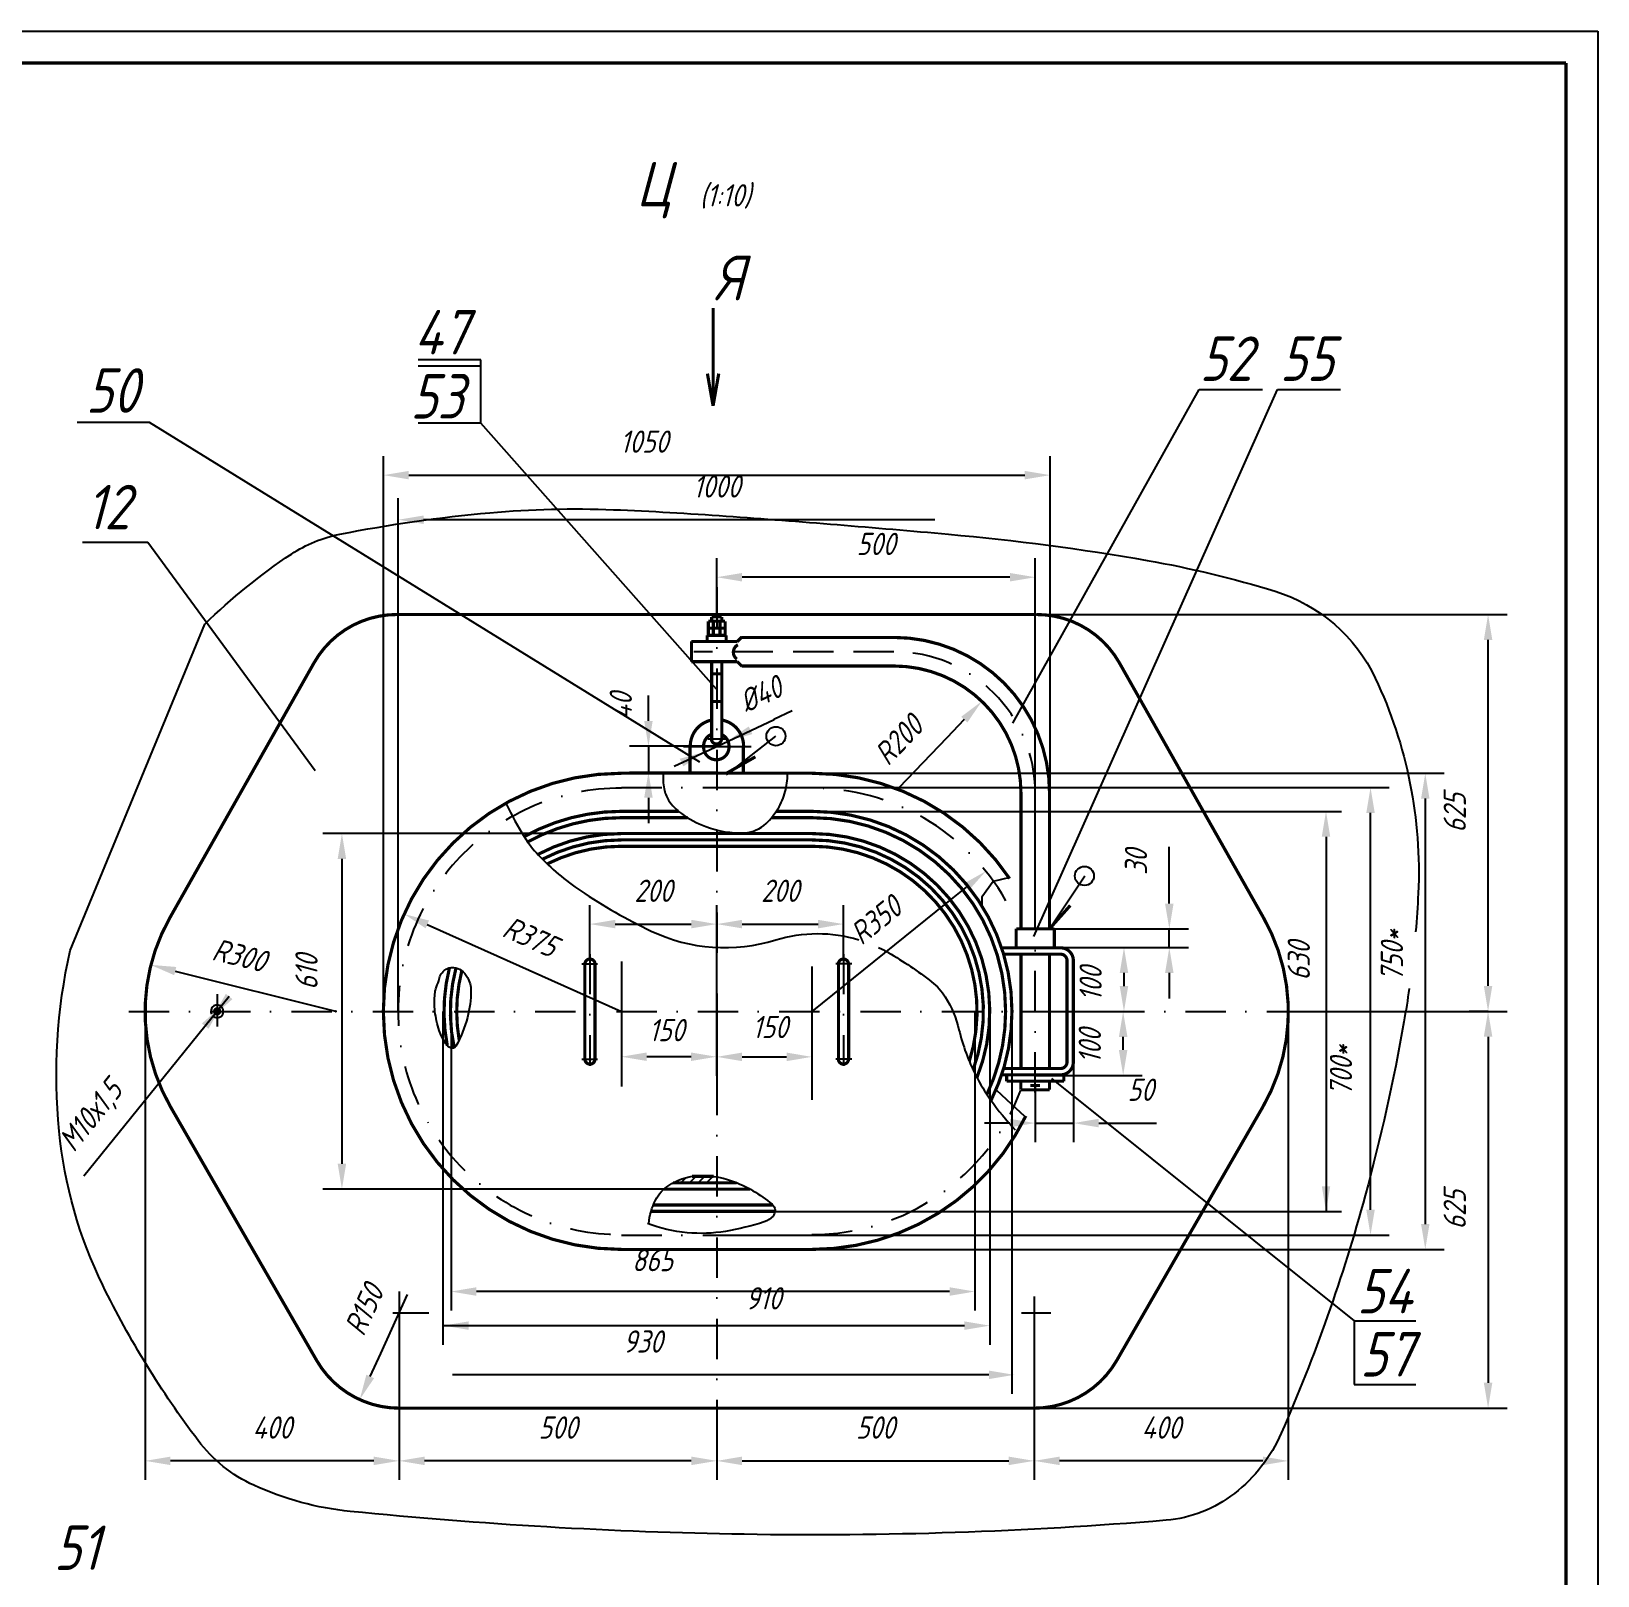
# Model space of a CAD drawing. Extents: x 626 to 1905, y 563 to 1774.
# Drawn here: x 1221 to 1467.7, y 914 to 1157.2 of the extents above; entities that cross this region are included whole.
import ezdxf
from ezdxf.enums import TextEntityAlignment as Align

# ---------------------------------------------------------------- set-up
doc = ezdxf.new("R2010")
doc.units = 0
doc.header["$LTSCALE"] = 0.5
doc.header["$MEASUREMENT"] = 0
doc.linetypes.add('DASHDOT', pattern=[25.4, 12.7, -6.35, 0, -6.35])
doc.linetypes.add('DASHED', pattern=[19.05, 12.7, -6.35])
doc.layers.get('0').update_dxf_attribs({"linetype": 'CONTINUOUS'})
doc.layers.get('DEFPOINTS').update_dxf_attribs({"linetype": 'CONTINUOUS'})
doc.styles.add('ROMANC', font='romanc', dxfattribs={"width": 0.8, "oblique": 15, "height": 3.5})
doc.dimstyles.get("Standard").update_dxf_attribs({"dimtxt": 0.18, "dimasz": 0.18, "dimexe": 0.18, "dimexo": 0.0625, "dimgap": 0.09, "dimtad": 0, "dimtih": 1, "dimtoh": 1, "dimdec": 4, "dimzin": 0, "dimtxsty": 'STANDARD', "dimcen": 0.09, "dimazin": 3, "dimtfac": 1, "dimtdec": 4, "dimtofl": 0, "dimtmove": 0, "dimatfit": 3, "dimtolj": 1, "dimtzin": 0})

# ---------------------------------------------------------------- blocks, each defined once
blk = doc.blocks.new('*X82')
at = {"color": 0}
for p, q in [((1298.07, 1040.79), (1298.88, 1041.6)), ((1299.42, 1040.79), (1300.42, 1041.79)), ((1300.77, 1040.79), (1301.77, 1041.79)), ((1302.12, 1040.79), (1303.12, 1041.79)), ((1303.46, 1040.79), (1303.71, 1041.04))]:
    blk.add_line(p, q, dxfattribs=at)
blk = doc.blocks.new('*D83')
at = {"color": 0, "linetype": 'BYBLOCK'}
for p, q in [((1375.58, 992.65), (1375.58, 966.35)), ((1325.58, 977.65), (1325.58, 966.35)), ((1329.58, 969.35), (1371.58, 969.35))]:
    blk.add_line(p, q, dxfattribs=at)
for points in [[(1329.58, 970.02), (1329.58, 968.68), (1325.58, 969.35)], [(1371.58, 970.02), (1371.58, 968.68), (1375.58, 969.35)]]:
    blk.add_solid(points, dxfattribs=at)
at = {"layer": 'DEFPOINTS', "color": 0, "linetype": 'BYBLOCK'}
for p in [(1375.58, 992.65), (1325.58, 977.65), (1375.58, 969.35)]:
    blk.add_point(p, dxfattribs=at)
at = {"color": 0, "linetype": 'BYBLOCK', "style": 'ROMANC', "oblique": 15, "width": 0.8}
blk.add_text('500', height=3.5, dxfattribs=at).set_placement((1350.58, 972.85), align=Align.CENTER)
blk = doc.blocks.new('*D84')
at = {"color": 0, "linetype": 'BYBLOCK'}
for p, q in [((1423.19, 1040.15), (1420.19, 1040.15)), ((1423.19, 1036.15), (1423.19, 981.65)), ((1325.58, 977.65), (1426.19, 977.65))]:
    blk.add_line(p, q, dxfattribs=at)
for points in [[(1422.52, 1036.15), (1423.86, 1036.15), (1423.19, 1040.15)], [(1422.52, 981.65), (1423.86, 981.65), (1423.19, 977.65)]]:
    blk.add_solid(points, dxfattribs=at)
at = {"layer": 'DEFPOINTS', "color": 0, "linetype": 'BYBLOCK'}
for p in [(1423.19, 1040.15), (1325.58, 977.65), (1423.19, 977.65)]:
    blk.add_point(p, dxfattribs=at)
at = {"color": 0, "linetype": 'BYBLOCK', "style": 'ROMANC', "oblique": 15, "width": 0.8}
blk.add_text('625', height=3.5, rotation=90, dxfattribs=at).set_placement((1419.69, 1008.9), align=Align.CENTER)
blk = doc.blocks.new('*D85')
at = {"color": 0, "linetype": 'BYBLOCK'}
for p, q in [((1272.68, 986.28), (1276.91, 995.55)), ((1271.02, 982.64), (1272.68, 986.28))]:
    blk.add_line(p, q, dxfattribs=at)
blk.add_solid([(1271.62, 982.37), (1270.41, 982.92), (1269.36, 979)], dxfattribs=at)
at = {"layer": 'DEFPOINTS', "color": 0, "linetype": 'BYBLOCK'}
for p in [(1275.58, 992.65), (1269.36, 979)]:
    blk.add_point(p, dxfattribs=at)
at = {"color": 0, "linetype": 'BYBLOCK', "style": 'ROMANC', "oblique": 15, "width": 0.8}
blk.add_text('R150', height=3.5, rotation=65.4823, dxfattribs=at).set_placement((1271.63, 992.42), align=Align.CENTER)
blk = doc.blocks.new('*D86')
at = {"color": 0, "linetype": 'BYBLOCK'}
for p, q in [((1415.6, 1040.15), (1415.6, 966.35)), ((1375.58, 992.65), (1375.58, 966.35)), ((1411.6, 969.35), (1379.58, 969.35))]:
    blk.add_line(p, q, dxfattribs=at)
for points in [[(1379.58, 970.02), (1379.58, 968.68), (1375.58, 969.35)], [(1411.6, 970.02), (1411.6, 968.68), (1415.6, 969.35)]]:
    blk.add_solid(points, dxfattribs=at)
at = {"layer": 'DEFPOINTS', "color": 0, "linetype": 'BYBLOCK'}
for p in [(1415.6, 1040.15), (1375.58, 992.65), (1375.58, 969.35)]:
    blk.add_point(p, dxfattribs=at)
at = {"color": 0, "linetype": 'BYBLOCK', "style": 'ROMANC', "oblique": 15, "width": 0.8}
blk.add_text('400', height=3.5, dxfattribs=at).set_placement((1395.59, 972.85), align=Align.CENTER)
blk = doc.blocks.new('*D87')
at = {"color": 0, "linetype": 'BYBLOCK'}
for p, q in [((1325.58, 1040.15), (1325.58, 1029.98)), ((1340.58, 1040.15), (1340.58, 1029.98)), ((1329.58, 1032.98), (1336.58, 1032.98))]:
    blk.add_line(p, q, dxfattribs=at)
for points in [[(1329.58, 1033.65), (1329.58, 1032.31), (1325.58, 1032.98)], [(1336.58, 1033.65), (1336.58, 1032.31), (1340.58, 1032.98)]]:
    blk.add_solid(points, dxfattribs=at)
at = {"layer": 'DEFPOINTS', "color": 0, "linetype": 'BYBLOCK'}
for p in [(1325.58, 1040.15), (1340.58, 1040.15), (1340.58, 1032.98)]:
    blk.add_point(p, dxfattribs=at)
at = {"color": 0, "linetype": 'BYBLOCK', "style": 'ROMANC', "oblique": 15, "width": 0.8}
blk.add_text('150', height=3.5, dxfattribs=at).set_placement((1333.98, 1035.93), align=Align.CENTER)
blk = doc.blocks.new('*D88')
at = {"color": 0, "linetype": 'BYBLOCK'}
for p, q in [((1305.61, 1048.39), (1305.61, 1056.89)), ((1325.58, 1040.15), (1325.58, 1056.89)), ((1309.61, 1053.89), (1321.58, 1053.89))]:
    blk.add_line(p, q, dxfattribs=at)
for points in [[(1309.61, 1054.56), (1309.61, 1053.22), (1305.61, 1053.89)], [(1321.58, 1054.56), (1321.58, 1053.22), (1325.58, 1053.89)]]:
    blk.add_solid(points, dxfattribs=at)
at = {"layer": 'DEFPOINTS', "color": 0, "linetype": 'BYBLOCK'}
for p in [(1325.58, 1053.89), (1305.61, 1048.39), (1325.58, 1040.15)]:
    blk.add_point(p, dxfattribs=at)
at = {"color": 0, "linetype": 'BYBLOCK', "style": 'ROMANC', "oblique": 15, "width": 0.8}
blk.add_text('200', height=3.5, dxfattribs=at).set_placement((1315.6, 1057.39), align=Align.CENTER)
blk = doc.blocks.new('*D89')
at = {"color": 0, "linetype": 'BYBLOCK'}
for p, q in [((1325.58, 1053.89), (1325.58, 1056.89)), ((1345.55, 1048.39), (1345.55, 1056.89)), ((1329.58, 1053.89), (1341.55, 1053.89))]:
    blk.add_line(p, q, dxfattribs=at)
for points in [[(1329.58, 1054.56), (1329.58, 1053.22), (1325.58, 1053.89)], [(1341.55, 1054.56), (1341.55, 1053.22), (1345.55, 1053.89)]]:
    blk.add_solid(points, dxfattribs=at)
at = {"layer": 'DEFPOINTS', "color": 0, "linetype": 'BYBLOCK'}
for p in [(1325.58, 1053.89), (1345.55, 1053.89), (1345.55, 1048.39)]:
    blk.add_point(p, dxfattribs=at)
at = {"color": 0, "linetype": 'BYBLOCK', "style": 'ROMANC', "oblique": 15, "width": 0.8}
blk.add_text('200', height=3.5, dxfattribs=at).set_placement((1335.57, 1057.39), align=Align.CENTER)
blk = doc.blocks.new('*D127')
at = {"color": 0, "linetype": 'BYBLOCK'}
for p, q in [((1284.64, 1040.15), (1284.64, 993.02)), ((1367.15, 1040.15), (1367.15, 993.02)), ((1363.15, 996.02), (1288.64, 996.02))]:
    blk.add_line(p, q, dxfattribs=at)
for points in [[(1288.64, 996.69), (1288.64, 995.35), (1284.64, 996.02)], [(1363.15, 996.69), (1363.15, 995.35), (1367.15, 996.02)]]:
    blk.add_solid(points, dxfattribs=at)
at = {"layer": 'DEFPOINTS', "color": 0, "linetype": 'BYBLOCK'}
for p in [(1284.64, 1040.15), (1367.15, 1040.15), (1284.64, 996.02)]:
    blk.add_point(p, dxfattribs=at)
at = {"color": 0, "linetype": 'BYBLOCK', "style": 'ROMANC', "oblique": 15, "width": 0.8}
blk.add_text('865', height=3.5, dxfattribs=at).set_placement((1316.37, 999.22), align=Align.CENTER)
blk = doc.blocks.new('*D168')
at = {"color": 0, "linetype": 'BYBLOCK'}
for p, q in [((1379.09, 1012.89), (1396.11, 1012.89)), ((1393.11, 1008.89), (1393.11, 1006.83)), ((1379.09, 1002.83), (1396.11, 1002.83))]:
    blk.add_line(p, q, dxfattribs=at)
for points in [[(1392.44, 1008.89), (1393.78, 1008.89), (1393.11, 1012.89)], [(1392.44, 1006.83), (1393.78, 1006.83), (1393.11, 1002.83)]]:
    blk.add_solid(points, dxfattribs=at)
at = {"layer": 'DEFPOINTS', "color": 0, "linetype": 'BYBLOCK'}
for p in [(1379.09, 1012.89), (1379.09, 1002.83), (1393.11, 1002.83)]:
    blk.add_point(p, dxfattribs=at)
at = {"color": 0, "linetype": 'BYBLOCK', "style": 'ROMANC', "oblique": 15, "width": 0.8}
blk.add_text('100', height=3.5, rotation=90, dxfattribs=at).set_placement((1389.61, 1007.16), align=Align.CENTER)
blk = doc.blocks.new('*D169')
at = {"color": 0, "linetype": 'BYBLOCK'}
for p, q in [((1379.09, 1002.83), (1395.98, 1002.83)), ((1392.98, 996.77), (1392.98, 998.83)), ((1379.09, 992.77), (1395.98, 992.77))]:
    blk.add_line(p, q, dxfattribs=at)
for points in [[(1392.31, 998.83), (1393.65, 998.83), (1392.98, 1002.83)], [(1392.31, 996.77), (1393.65, 996.77), (1392.98, 992.77)]]:
    blk.add_solid(points, dxfattribs=at)
at = {"layer": 'DEFPOINTS', "color": 0, "linetype": 'BYBLOCK'}
for p in [(1379.09, 1002.83), (1392.98, 1002.83), (1379.09, 992.77)]:
    blk.add_point(p, dxfattribs=at)
at = {"color": 0, "linetype": 'BYBLOCK', "style": 'ROMANC', "oblique": 15, "width": 0.8}
blk.add_text('100', height=3.5, rotation=90, dxfattribs=at).set_placement((1389.48, 997.35), align=Align.CENTER)
blk = doc.blocks.new('*D170')
at = {"color": 0, "linetype": 'BYBLOCK'}
for p, q in [((1400.25, 1023.82), (1400.25, 1028.77)), ((1400.25, 1019.82), (1400.25, 1023.82)), ((1379.09, 1015.82), (1403.25, 1015.82)), ((1400.25, 1012.89), (1400.25, 1015.82)), ((1379.09, 1012.89), (1403.25, 1012.89)), ((1400.25, 1008.89), (1400.25, 1004.89))]:
    blk.add_line(p, q, dxfattribs=at)
for points in [[(1399.58, 1019.82), (1400.92, 1019.82), (1400.25, 1015.82)], [(1399.58, 1008.89), (1400.92, 1008.89), (1400.25, 1012.89)]]:
    blk.add_solid(points, dxfattribs=at)
at = {"layer": 'DEFPOINTS', "color": 0, "linetype": 'BYBLOCK'}
for p in [(1379.09, 1015.82), (1400.25, 1015.82), (1379.09, 1012.89)]:
    blk.add_point(p, dxfattribs=at)
at = {"color": 0, "linetype": 'BYBLOCK', "style": 'ROMANC', "oblique": 15, "width": 0.8}
blk.add_text('30', height=3.5, rotation=90, dxfattribs=at).set_placement((1396.75, 1026.34), align=Align.CENTER)
blk = doc.blocks.new('*D171')
at = {"color": 0, "linetype": 'BYBLOCK'}
for p, q in [((1385.14, 1002.83), (1385.14, 982.25)), ((1379.14, 991.18), (1379.14, 982.25)), ((1375.14, 985.25), (1371.14, 985.25)), ((1379.14, 985.25), (1385.14, 985.25)), ((1389.14, 985.25), (1393.14, 985.25)), ((1393.14, 985.25), (1398.22, 985.25))]:
    blk.add_line(p, q, dxfattribs=at)
for points in [[(1375.14, 985.92), (1375.14, 984.58), (1379.14, 985.25)], [(1389.14, 985.92), (1389.14, 984.58), (1385.14, 985.25)]]:
    blk.add_solid(points, dxfattribs=at)
at = {"layer": 'DEFPOINTS', "color": 0, "linetype": 'BYBLOCK'}
for p in [(1385.14, 1002.83), (1379.14, 991.18), (1385.14, 985.25)]:
    blk.add_point(p, dxfattribs=at)
at = {"color": 0, "linetype": 'BYBLOCK', "style": 'ROMANC', "oblique": 15, "width": 0.8}
blk.add_text('50', height=3.5, dxfattribs=at).set_placement((1395.73, 988.75), align=Align.CENTER)
blk = doc.blocks.new('*D172')
at = {"color": 0, "linetype": 'BYBLOCK'}
for p, q in [((1252.18, 1005.18), (1248.42, 1000.52)), ((1249.67, 1002.07), (1239.54, 989.52)), ((1239.54, 989.52), (1229.33, 976.88))]:
    blk.add_line(p, q, dxfattribs=at)
for points in [[(1252.7, 1004.77), (1251.67, 1005.6), (1249.67, 1002.07)], [(1248.93, 1000.1), (1247.9, 1000.93), (1250.93, 1003.63)]]:
    blk.add_solid(points, dxfattribs=at)
at = {"layer": 'DEFPOINTS', "color": 0, "linetype": 'BYBLOCK'}
for p in [(1249.67, 1002.07), (1250.93, 1003.63)]:
    blk.add_point(p, dxfattribs=at)
at = {"color": 0, "linetype": 'BYBLOCK', "style": 'ROMANC', "oblique": 15, "width": 0.8}
blk.add_text('М10х1,5', height=3.5, rotation=51.0823, dxfattribs=at).set_placement((1231.68, 985.36), align=Align.CENTER)
blk = doc.blocks.new('*D173')
at = {"color": 0, "linetype": 'BYBLOCK'}
for p, q in [((1328.97, 1065.35), (1328.97, 1074.22)), ((1379.14, 1015.85), (1379.14, 1074.22)), ((1375.14, 1071.22), (1332.97, 1071.22))]:
    blk.add_line(p, q, dxfattribs=at)
for points in [[(1332.97, 1071.89), (1332.97, 1070.55), (1328.97, 1071.22)], [(1375.14, 1071.89), (1375.14, 1070.55), (1379.14, 1071.22)]]:
    blk.add_solid(points, dxfattribs=at)
at = {"layer": 'DEFPOINTS', "color": 0, "linetype": 'BYBLOCK'}
for p in [(1328.97, 1071.22), (1328.97, 1065.35), (1379.14, 1015.85)]:
    blk.add_point(p, dxfattribs=at)
at = {"color": 0, "linetype": 'BYBLOCK', "style": 'ROMANC', "oblique": 15, "width": 0.8}
blk.add_text('500', height=3.5, dxfattribs=at).set_placement((1354.05, 1074.72), align=Align.CENTER)
blk = doc.blocks.new('*D174')
at = {"color": 0, "linetype": 'BYBLOCK'}
for p, q in [((1367.96, 1048.79), (1365.19, 1045.9)), ((1365.19, 1045.9), (1357.68, 1038.06))]:
    blk.add_line(p, q, dxfattribs=at)
blk.add_solid([(1368.44, 1048.33), (1367.48, 1049.25), (1370.72, 1051.68)], dxfattribs=at)
at = {"layer": 'DEFPOINTS', "color": 0, "linetype": 'BYBLOCK'}
for p in [(1370.72, 1051.68), (1356.89, 1037.24)]:
    blk.add_point(p, dxfattribs=at)
at = {"color": 0, "linetype": 'BYBLOCK', "style": 'ROMANC', "oblique": 15, "width": 0.8}
blk.add_text('R200', height=3.5, rotation=46.2156, dxfattribs=at).set_placement((1358.87, 1044.37), align=Align.CENTER)
blk = doc.blocks.new('*D175')
at = {"color": 0, "linetype": 'BYBLOCK'}
for p, q in [((1318.22, 1048.59), (1318.22, 1052.59)), ((1328.97, 1044.59), (1315.22, 1044.59)), ((1318.22, 1044.59), (1318.22, 1040.48)), ((1328.97, 1040.48), (1315.22, 1040.48)), ((1318.22, 1036.48), (1318.22, 1032.48))]:
    blk.add_line(p, q, dxfattribs=at)
for points in [[(1317.55, 1048.59), (1318.89, 1048.59), (1318.22, 1044.59)], [(1317.55, 1036.48), (1318.89, 1036.48), (1318.22, 1040.48)]]:
    blk.add_solid(points, dxfattribs=at)
at = {"layer": 'DEFPOINTS', "color": 0, "linetype": 'BYBLOCK'}
for p in [(1328.97, 1044.59), (1318.22, 1040.48), (1328.97, 1040.48)]:
    blk.add_point(p, dxfattribs=at)
at = {"color": 0, "linetype": 'BYBLOCK', "style": 'ROMANC', "oblique": 15, "width": 0.8}
blk.add_text('40', height=3.5, rotation=90, dxfattribs=at).set_placement((1315.62, 1050.95), align=Align.CENTER)

msp = doc.modelspace()

# ---------------------------------------------------------------- linework, layer by layer
for p, q in [((626.71, 1157.2), (1467.71, 1157.2)), ((1467.71, 1157.2), (1467.71, 563.2)), ((1291.83, 1105.48), (1281.95, 1105.48)), ((1291.83, 1095.48), (1291.83, 1105.48)), ((1291.83, 1104.48), (1281.95, 1104.48)), ((1375.59, 1048.23), (1404.96, 1100.77)), ((1378.91, 1014.62), (1417.28, 1100.77)), ((1404.96, 1100.77), (1414.91, 1100.77)), ((1417.28, 1100.77), (1427.23, 1100.77)), ((1239.64, 1095.57), (1228.27, 1095.57)), ((1326.33, 1042.08), (1239.64, 1095.57)), ((1291.83, 1095.48), (1281.95, 1095.48)), ((1328.95, 1053.6), (1291.83, 1095.48)), ((1239.36, 1076.71), (1229.07, 1076.71)), ((1265.74, 1040.71), (1239.36, 1076.71)), ((1330.52, 1040.11), (1338.3, 1046.18)), ((1323.74, 1044.55), (1334.42, 1044.55)), ((1327.59, 1045.77), (1330.38, 1045.77)), ((1381.38, 1015.85), (1386.93, 1024.17)), ((1307.711, 1010.316), (1310.211, 1010.316)), ((1313.971, 1010.69), (1313.971, 991.03)), ((1343.971, 1009.91), (1343.971, 988.92)), ((1350.231, 1010.316), (1347.731, 1010.316)), ((1250.3, 1005.54), (1250.3, 1000.45)), ((1307.711, 995.316), (1310.211, 995.316)), ((1350.231, 995.316), (1347.731, 995.316)), ((1381.72, 992.25), (1429.35771, 954.1)), ((1429.35771, 954.1), (1439.08, 954.1)), ((1429.35771, 954.1), (1429.35771, 944.1)), ((1429.35771, 944.1), (1439.08, 944.1))]:
    msp.add_line(p, q)
at = {"color": 0, "linetype": 'BYBLOCK'}
for p, q in [((1276.471, 1002.85), (1276.471, 1090.3)), ((1381.471, 1015.85), (1381.471, 1090.3)), ((1280.471, 1087.3), (1377.471, 1087.3)), ((1278.806, 1002.85), (1278.806, 1083.67)), ((1363.31, 1080.27), (1282.806, 1080.27)), ((1352.841, 1065.35), (1453.45, 1065.35)), ((1450.45, 1006.85), (1450.45, 1061.35)), ((1330.75145, 1045.41772), (1337.99727, 1048.80862)), ((1337.96727, 1048.86862), (1340.84951, 1050.21746)), ((1322.26691, 1041.44713), (1330.75145, 1045.41772)), ((1328.971, 1040.35), (1443.56, 1040.35)), ((1328.971, 1038.1), (1434.86, 1038.1)), ((1440.56, 1036.35), (1440.56, 969.35)), ((1338.3499, 1034.35), (1427.37, 1034.35)), ((1431.94, 971.6), (1431.94, 1034.1)), ((1328.971, 1030.85), (1266.95, 1030.85)), ((1424.93, 1030.35), (1424.93, 971.3)), ((1269.95, 1026.85), (1269.95, 978.85)), ((1368.23612, 1022.40661), (1365.12171, 1019.89654)), ((1365.12171, 1019.89654), (1343.971, 1002.85)), ((1283.39607, 1016.54027), (1313.971, 1002.85)), ((1243.69726, 1009.19417), (1268.91957, 1002.88266)), ((1238.95006, 1002.85), (1238.95006, 929.05)), ((1285.83641, 1002.85), (1285.83641, 950.35)), ((1328.93, 1002.83), (1328.93, 992.7)), ((1371.971, 1002.85), (1371.971, 950.35)), ((1375.471, 1002.85), (1375.471, 942.62771)), ((1418.99194, 1002.85), (1453.45, 1002.85)), ((1324.93, 995.7), (1317.95, 995.7)), ((1328.971, 974.85), (1266.95, 974.85)), ((1328.971, 971.35), (1338.15206, 971.35)), ((1328.971, 971.3), (1427.37, 971.3)), ((1328.971, 967.6), (1434.86, 967.6)), ((1328.971, 965.35), (1443.56, 965.35)), ((1278.971, 955.35), (1278.971, 929.05)), ((1278.971, 955.35), (1278.971, 929.05)), ((1285.83641, 953.35), (1367.971, 953.35)), ((1371.851, 945.6), (1287.34, 945.6)), ((1328.971, 940.35), (1328.971, 929.05)), ((1274.971, 932.05), (1242.95006, 932.05)), ((1324.971, 932.05), (1282.971, 932.05))]:
    msp.add_line(p, q, dxfattribs=at)
at = {"linetype": 'DASHDOT'}
for p, q in [((1328.971, 1069.64), (1328.971, 934.63)), ((1313.971, 1038.1), (1343.971, 1038.1)), ((1309.001, 1011.88), (1309.001, 994.251)), ((1348.941, 1011.88), (1348.941, 994.251)), ((1236.40182, 1002.85), (1421.61233, 1002.85)), ((1313.971, 967.6), (1343.971, 967.6)), ((1278.971, 958.73), (1278.971, 952.59501)), ((1378.971, 957.96), (1378.971, 952.22372)), ((1277.95, 955.35), (1283.61, 955.35)), ((1376.98, 955.35), (1381.57, 955.35))]:
    msp.add_line(p, q, dxfattribs=at)
at = {"linetype": 'DASHED'}
msp.add_line((1356.886, 1059.49), (1325.35679, 1059.49), dxfattribs=at)
at = {"color": 0, "linetype": 'DASHDOT'}
msp.add_line((1379.136, 990.09), (1379.136, 1037.24), dxfattribs=at)
at = {"const_width": 0.5}
for points in [[(646.71, 1152.2), (1462.71, 1152.2)], [(1462.71, 1152.2), (1462.71, 568.2)], [(1328.42, 1098.26), (1328.42, 1113.63)], [(1328.4, 1098.21), (1327.51, 1103.29)], [(1328.4, 1098.21), (1329.29, 1103.29)], [(1332.19909, 1061.09), (1332.93, 1061.81)], [(1265.55274, 1057.73295), (1242.83548, 1017.5559)], [(1328.171, 1056.01), (1329.771, 1056.01)], [(1332.19909, 1057.93), (1332.93, 1057.21)], [(1392.38926, 1057.73295), (1415.10652, 1017.5559)], [(1328.171, 1051.66), (1329.771, 1051.66)], [(1330.53829, 1040.35), (1335.06, 1042.94)], [(1313.971, 1040.35), (1343.971, 1040.35)], [(1313.971, 1034.35), (1322.96159, 1034.35)], [(1313.971, 1033.35), (1324.39715, 1033.35)], [(1337.6079, 1033.35), (1343.971, 1033.35)], [(1338.3499, 1034.35), (1343.971, 1034.35)], [(1313.971, 1030.85), (1343.971, 1030.85)], [(1313.971, 1029.85), (1343.971, 1029.85)], [(1381.38, 1015.85), (1384.65, 1019.52)], [(1378.37, 991.18), (1379.87, 991.18)], [(1242.95573, 987.81343), (1265.97386, 947.86171)], [(1414.98627, 987.81343), (1391.96814, 947.86171)], [(1320.6768, 974.85), (1334.22511, 974.85)], [(1322.1077, 975.85), (1332.12565, 975.85)], [(1318.9884, 972.35), (1337.81075, 972.35)], [(1318.63879, 971.35), (1338.15206, 971.35)], [(1313.971, 965.35), (1343.971, 965.35)]]:
    msp.add_lwpolyline(points, dxfattribs=at)
for points in [[(1248.37, 1063.85, -0.045940655), (1261.99859, 1074.86439, -0.098645859), (1269.6, 1078, -0.02632675), (1293.26286, 1081.38148, -0.032360894), (1312.71, 1081.86, -0.008236936), (1330.46417, 1080.85454, -0.004171414), (1365.46, 1078, -0.020847586), (1396.75187, 1073.86379, -0.031721366), (1416.93, 1069, -0.21021108), (1432.67979, 1055.34329, -0.12315755), (1439.45, 1021.42, -0.009377481), (1439.04415, 1015.35793, -0.02287635)], [(1320.56, 1040.46, 0.071422787), (1320.68382, 1037.91335, 0.0946639), (1321.4, 1036.12, 0.095789829), (1323.40918, 1034.00486, 0.063959019), (1327.24, 1031.95, 0.104633674), (1333.38605, 1030.98279, 0.180263893), (1336.77, 1032.45, 0.066459061), (1338.60326, 1034.75327, 0.06637492), (1339.77, 1037.46, 0.038838613), (1340.03314, 1038.77984, 0.034329287), (1340.11, 1040.3)], [(1295.89, 1035.45, 0.031672391), (1298.64054, 1030.37183, 0.049892839), (1300.89, 1027.47, 0.054707561), (1307.55179, 1021.83193, 0.037307272), (1318.65, 1015.5, 0.18828076), (1338.2612, 1014.09168, -0.150153636), (1351.33371, 1014.12351, -0.034131911)], [(1438.02877, 1006.43628, -0.008221825), (1437.19331, 1001.1752, -0.02287635), (1431.09, 973.84, -0.037024742), (1417.87122, 936.40365, -0.124008812), (1410.5, 926.91, -0.146214648), (1399.74026, 922.69382, -0.02489743), (1333.29, 920.48, -0.020799784), (1271.26564, 924.08612, -0.082714534), (1256.09, 928.2, -0.12412509), (1247.30223, 935.25939, -0.048151078), (1232.29, 959.7, -0.089541812), (1225.41424, 983.97784, -0.07915413), (1227.14, 1012.42)], [(1354.44893, 1012.91234, -0.019576014), (1355.99, 1012.1, -0.034131911), (1362.81964, 1007.50243, -0.088135764), (1364.97, 1005.12, -0.081474354), (1367.12668, 999.95918, 0.059164299), (1369.77, 992.75, 0.038663651), (1372.09317, 988.93448, 0.028156257), (1375.95, 984.17)], [(1285.23, 1007.68, -0.189064934), (1286.04755, 1009.27105, -0.210763085), (1287.59, 1009.76, -0.131669269), (1288.72757, 1009.31838, -0.106832642), (1289.72, 1008.2, -0.128943196), (1290.27222, 1006.09428, -0.065085457), (1289.72, 1001.87, -0.061414301), (1287.90409, 997.3583, -0.389836941), (1287.07, 997.08, -0.144928219), (1286.2896, 997.74974, -0.062890171), (1285.28, 999.85, -0.0508569), (1284.60623, 1002.85106, -0.056731831), (1284.59, 1005.61, -0.048135989), (1284.75254, 1006.39705, -0.028216969), (1285.23, 1007.68)], [(1318.29, 969.41, -0.101672919), (1319.34583, 973.11742, -0.126293235), (1321.43, 975.44, -0.129597759), (1325.76126, 976.92565, -0.105159883), (1331.32, 976.16, -0.089936161), (1337.69693, 972.4594, -0.415962726), (1337.84, 970.61, -0.137846153), (1336.45904, 969.69403, -0.035744904), (1330.36, 968.2, -0.066786809), (1324.31407, 967.98591, -0.062864617), (1318.05, 969.41)]]:
    msp.add_lwpolyline(points, format="xyb")
for points in [[(1227.14, 1012.42), (1248.37, 1063.85)], [(1375.15, 1023.95), (1372.53, 1023.29), (1370.73, 1020.84), (1370.73, 1019.46944)], [(1373.02, 990.41), (1375.32, 988.28), (1377.44, 986.32)]]:
    msp.add_lwpolyline(points)
for points in [[(1278.61, 1065.35, 0.270358779), (1265.55274, 1057.73295, 0.270358779)], [(1379.332, 1065.35, -0.270358779), (1392.38926, 1057.73295, -0.270358779)], [(1332.32, 1060.58, 0.569515949), (1332.16, 1058.33, 0.569515949)], [(1381.386, 1037.24, 0.414213562), (1356.886, 1061.74, 0.414213562)], [(1376.886, 1037.24, 0.414213562), (1356.886, 1057.24, 0.414213562)], [(1328.171, 1048.72535, 0.360492945), (1324.81043, 1044.55, 1.014389229)], [(1333.20957, 1044.55, 0.365846262), (1329.771, 1048.74048, 1.014389229)], [(1326.9116, 1044.55, -0.31821623), (1328.171, 1046.48846, -1.040833)], [(1328.13006, 1045.77, 1.012579111), (1329.72994, 1045.77, 1.012579111)], [(1329.771, 1046.43518, -0.299981786), (1330.9084, 1044.55, -1.040833)], [(1326.9116, 1044.55, 1.040833), (1330.9084, 1044.55, 1.040833)], [(1313.971, 1040.35, 1), (1313.971, 965.35, 1)], [(1343.971, 1040.35, -0.249863979), (1375.10217, 1023.75695, -1)], [(1313.971, 1034.35, 0.127742648), (1298.64243, 1030.36881, 1)], [(1313.971, 1033.35, 0.127742648), (1299.12905, 1029.4952, 0.127742648)], [(1343.971, 1034.35, -0.414213562), (1375.471, 1002.85, -1)], [(1343.971, 1033.35, -0.414213562), (1374.471, 1002.85, -0.556853768)], [(1313.971, 1030.85, 0.123006239), (1300.80421, 1027.56104, 0.127742648)], [(1313.971, 1029.85, 0.120307835), (1301.52861, 1026.8122, 0.127742648)], [(1343.971, 1030.85, -0.531191287), (1369.94907, 992.40299, -0.556853768)], [(1242.83548, 1017.5559, 0.26530126), (1242.95573, 987.81343, 0.16226774)], [(1415.10652, 1017.5559, -0.26530126), (1414.98627, 987.81343, -0.16226774)], [(1385.136, 1010.85, 0.414213562), (1383.136, 1012.85, 0.414213562)], [(1384.136, 1010.85, 0.414213562), (1383.136, 1011.85, 0.414213562)], [(1286.88719, 1009.71203, 0.111014466), (1286.54795, 997.43446, 0.556853768)], [(1309.81044, 1010.316, 0.963177472), (1308.21156, 1010.316, 0.963177472)], [(1348.13156, 1010.316, -0.963177472), (1349.73044, 1010.316, -0.963177472)], [(1250.3, 1003.25, 1), (1250.3, 1002.45, 1)], [(1250.3, 1003.25, -1), (1250.3, 1002.45, -1)], [(1374.471, 1002.85, -0.111345902), (1371.51955, 989.76078, -0.556853768)], [(1375.471, 1002.85, -0.115905794), (1372.17475, 988.82152, -1)], [(1309.81044, 995.306, -0.963177472), (1308.21156, 995.306, -0.963177472)], [(1348.13156, 995.306, 0.963177472), (1349.73044, 995.306, 0.963177472)], [(1383.136, 993.85, 0.414213562), (1384.136, 994.85, 0.414213562)], [(1383.136, 992.85, 0.414213562), (1385.136, 994.85, 0.414213562)], [(1377.66238, 986.38363, -0.286525024), (1343.971, 965.35, -1)], [(1265.97386, 947.86171, 0.268190757), (1278.971, 940.35, 1.732952636)], [(1391.96814, 947.86171, -0.268190757), (1378.971, 940.35, -1.732952636)]]:
    msp.add_lwpolyline(points, format="xyb", dxfattribs=at)
at = {"linetype": 'CONTINUOUS', "const_width": 0.5}
for points in [[(1278.61, 1065.35), (1378.97, 1065.35)], [(1330.296, 1064.29), (1327.646, 1064.29)], [(1327.646, 1064.29), (1327.646, 1062.09)], [(1330.296, 1063.19), (1327.646, 1063.19)], [(1328.171, 1064.98), (1328.171, 1064.29)], [(1329.771, 1064.98), (1328.171, 1064.98)], [(1328.446, 1064.29), (1328.446, 1062.09)], [(1329.496, 1064.29), (1329.496, 1062.09)], [(1329.771, 1064.98), (1329.771, 1064.29)], [(1330.296, 1064.29), (1330.296, 1062.09)], [(1325.001, 1061.11), (1325.001, 1057.91)], [(1332.19909, 1061.09), (1325.001, 1061.09)], [(1330.471, 1062.07), (1327.471, 1062.07)], [(1327.471, 1062.07), (1327.471, 1061.07)], [(1330.471, 1062.07), (1330.471, 1061.07)], [(1356.886, 1061.74), (1332.85894, 1061.74)], [(1332.19909, 1057.93), (1325.001, 1057.93)], [(1328.171, 1057.93), (1328.171, 1045.77)], [(1329.771, 1057.93), (1329.771, 1045.77)], [(1356.886, 1057.24), (1332.89955, 1057.24)], [(1324.771, 1044.55), (1324.771, 1040.35)], [(1333.171, 1044.55), (1333.171, 1040.35)], [(1313.971, 1028.85), (1343.971, 1028.85)], [(1376.136, 1015.85), (1379.136, 1015.85)], [(1379.136, 1015.85), (1382.136, 1015.85)], [(1373.84155, 1012.85), (1379.136, 1012.85)], [(1374.15792, 1011.85), (1379.136, 1011.85)], [(1379.136, 1012.85), (1383.136, 1012.85)], [(1379.136, 1011.85), (1383.136, 1011.85)], [(1308.201, 1010.316), (1308.201, 995.316)], [(1309.801, 1010.316), (1309.801, 995.316)], [(1348.141, 1010.316), (1348.141, 995.316)], [(1349.741, 1010.316), (1349.741, 995.316)], [(1374.15792, 993.85), (1379.136, 993.85)], [(1379.136, 993.85), (1383.136, 993.85)], [(1373.84155, 992.85), (1383.136, 992.85)], [(1374.636, 991.85), (1379.136, 991.85)], [(1383.644, 991.85), (1379.144, 991.85)], [(1376.874, 990.49), (1379.116, 990.49)], [(1381.386, 990.49), (1379.144, 990.49)], [(1325.08114, 976.85), (1328.4693, 976.85)], [(1278.971, 940.35), (1378.971, 940.35)]]:
    msp.add_lwpolyline(points, dxfattribs=at)
at = {"color": 0, "linetype": 'BYBLOCK', "const_width": 0.5}
for points in [[(1376.886, 1015.85), (1376.886, 1037.24)], [(1381.386, 1015.85), (1381.386, 1037.24)], [(1376.886, 993.85), (1376.886, 1011.85)], [(1381.386, 993.85), (1381.386, 1011.85)], [(1384.136, 994.85), (1384.136, 1010.85)], [(1385.136, 994.85), (1385.136, 1010.85)], [(1374.636, 991.85), (1374.636, 992.85)], [(1376.874, 990.49), (1376.874, 991.85)], [(1381.386, 990.49), (1381.386, 991.85)], [(1383.644, 991.85), (1383.644, 992.85)]]:
    msp.add_lwpolyline(points, dxfattribs=at)
at = {"linetype": 'CONTINUOUS', "const_width": 0.5}
for points in [[(1313.971, 1028.85, 0.11710979), (1302.28145, 1026.07401, 0.127742648)], [(1343.971, 1029.85, -0.520506074), (1369.34447, 993.62033, -0.556853768)], [(1343.971, 1028.85, -0.507594105), (1368.74732, 994.96748, -0.556853768)], [(1287.91721, 1009.70077, 0.118355812), (1287.63839, 997.09801, 0.556853768)], [(1288.83077, 1009.23985, 0.106033118), (1288.41352, 998.34299, 0.556853768)]]:
    msp.add_lwpolyline(points, format="xyb", dxfattribs=at)
at = {"color": 0, "linetype": 'CONTINUOUS', "const_width": 0.5}
for points in [[(1376.136, 1012.85), (1376.136, 1015.85)], [(1382.136, 1012.85), (1382.136, 1015.85)]]:
    msp.add_lwpolyline(points, dxfattribs=at)
for centre, radius in [((1338.3, 1046.18), 1.5), ((1386.88, 1024.17), 1.5), ((1268.971, 1002.85), 0.06357)]:
    msp.add_circle(centre, radius)
at = {"linetype": 'DASHDOT'}
for centre, radius, start, end in [((1356.886, 1037.24), 22.25, 0, 90), ((1313.971, 1002.85), 35.165, 90, 270), ((1343.971, 1002.85), 35.165, 29.6933836, 90), ((1343.971, 1002.85), 35.165, 270, 339.3264717)]:
    msp.add_arc(centre, radius, start, end, dxfattribs=at)
msp.add_arc((1250.3, 1002.85), 1, 227.6324349, 207.7585406)
at = {"color": 0, "linetype": 'BYBLOCK'}
for points in [[(1280.471, 1087.96667), (1280.471, 1086.63333), (1276.471, 1087.3)], [(1377.471, 1087.96667), (1377.471, 1086.63333), (1381.471, 1087.3)], [(1282.806, 1080.93667), (1282.806, 1079.60333), (1278.806, 1080.27)], [(1449.78333, 1061.35), (1451.11667, 1061.35), (1450.45, 1065.35)], [(1334.58403, 1046.51391), (1334.01888, 1047.72154), (1330.67855, 1045.42228)], [(1323.72112, 1041.41846), (1323.15597, 1042.62609), (1327.06145, 1043.71772)], [(1439.89333, 1036.35), (1441.22667, 1036.35), (1440.56, 1040.35)], [(1431.27333, 1034.1), (1432.60667, 1034.1), (1431.94, 1038.1)], [(1424.26333, 1030.35), (1425.59667, 1030.35), (1424.93, 1034.35)], [(1269.28333, 1026.85), (1270.61667, 1026.85), (1269.95, 1030.85)], [(1368.65447, 1021.88755), (1367.81777, 1022.92568), (1371.35053, 1024.91669)], [(1283.12362, 1015.93181), (1283.66851, 1017.14873), (1279.74533, 1018.17493)], [(1243.53543, 1008.54744), (1243.8591, 1009.84089), (1239.81691, 1010.16517)], [(1449.78333, 1006.85), (1451.11667, 1006.85), (1450.45, 1002.85)], [(1317.95, 996.36667), (1317.95, 995.03333), (1313.95, 995.7)], [(1324.93, 996.36667), (1324.93, 995.03333), (1328.93, 995.7)], [(1269.28333, 978.85), (1270.61667, 978.85), (1269.95, 974.85)], [(1424.26333, 975.3), (1425.59667, 975.3), (1424.93, 971.3)], [(1431.27333, 971.6), (1432.60667, 971.6), (1431.94, 967.6)], [(1439.89333, 969.35), (1441.22667, 969.35), (1440.56, 965.35)], [(1289.91941, 954.01667), (1289.91941, 952.68333), (1285.91941, 953.35)], [(1367.971, 954.01667), (1367.971, 952.68333), (1371.971, 953.35)], [(1371.851, 946.26667), (1371.851, 944.93333), (1375.851, 945.6)], [(1242.95006, 932.71667), (1242.95006, 931.38333), (1238.95006, 932.05)], [(1274.971, 932.71667), (1274.971, 931.38333), (1278.971, 932.05)], [(1282.971, 932.71667), (1282.971, 931.38333), (1278.971, 932.05)], [(1324.971, 932.71667), (1324.971, 931.38333), (1328.971, 932.05)]]:
    msp.add_solid(points, dxfattribs=at)
at = {"layer": 'DEFPOINTS', "color": 0, "linetype": 'BYBLOCK'}
for p in [(1381.471, 1087.3), (1278.806, 1078.6), (1352.841, 1065.35), (1450.45, 1065.35), (1327.09855, 1043.78228), (1330.72145, 1045.47772), (1359.721, 1040.35), (1328.971, 1038.1), (1399.21, 1038.1), (1276.471, 1033.94), (1328.971, 1034.35), (1381.471, 1033.94), (1328.971, 1030.85), (1371.35053, 1024.91669), (1279.74533, 1018.17493), (1239.01392, 1004.74732), (1238.95006, 1002.85), (1249.6085, 1003.57237), (1250.9915, 1002.12763), (1268.95, 1002.79), (1278.806, 1002.85), (1287.02541, 1002.85), (1313.95, 1002.83), (1313.971, 1002.85), (1328.93, 1002.83), (1343.971, 1002.85), (1371.971, 1002.85), (1375.471, 1002.85), (1379.136, 1002.85), (1442.86194, 1002.85), (1313.95, 995.7), (1269.95, 974.85), (1328.971, 974.85), (1328.971, 967.6), (1359.721, 965.35), (1440.56, 965.35), (1278.971, 955.35), (1278.971, 955.35), (1371.971, 953.35), (1328.971, 940.35), (1238.95006, 932.05), (1278.971, 932.05)]:
    msp.add_point(p, dxfattribs=at)

# ---------------------------------------------------------------- block references
msp.add_blockref('*X82', (25.26, -64.94))

# ---------------------------------------------------------------- texts
at = {"style": 'ROMANC', "oblique": 15, "width": 0.8}
for s, height, p in [('Ц', 7, (1316.33223, 1129.64466)), ('(1:10)', 3.5, (1326.3, 1129.62)), (' Я', 7, (1324.88655, 1114.85466)), ('47', 7, (1281.3175, 1106.315)), ('52', 7, (1405.0275, 1102.145)), ('55', 7, (1417.6475, 1102.145)), ('50', 7, (1229.6175, 1097.135)), ('53', 7, (1280.7275, 1096.215)), ('12', 7, (1229.6175, 1078.775)), ('54', 7, (1429.8075, 955.285)), ('57', 7, (1430.2875, 945.335)), ('51', 7, (1224.5765, 914.874))]:
    msp.add_text(s, height=height, dxfattribs=at).set_placement(p)
at = {"color": 0, "linetype": 'BYBLOCK', "style": 'ROMANC', "oblique": 15, "width": 0.8}
for s, p in [('1050', (1317.54, 1090.83)), ('1000', (1328.971, 1083.77)), ('150', (1321.07, 998.14)), ('910', (1336.33, 955.9)), ('930', (1317.3355, 949.1)), ('400', (1258.96053, 935.55)), ('500', (1303.971, 935.55))]:
    msp.add_text(s, height=3.5, dxfattribs=at).set_placement(p, align=Align.CENTER)
for s, rotation, p in [('%%c40', 25.0786679, (1336.6255, 1051.22825)), ('625', 90, (1446.95, 1034.1)), ('R350', 38.8672783, (1355.12088, 1015.84493)), ('R375', 335.8790169, (1298.9, 1013)), ('R300', 345.9510862, (1253.38824, 1009.97634)), ('630', 90, (1422.39, 1010.79)), ('750*', 90, (1437.06, 1011.65)), ('610', 90, (1266.12, 1009.02)), ('700*', 90, (1429.03, 993.55))]:
    msp.add_text(s, height=3.5, rotation=rotation, dxfattribs=at).set_placement(p, align=Align.CENTER)

# ---------------------------------------------------------------- dimensions: what is measured, and where the dimension line sits
for base, p1, p2, text, picture, middle in [((1328.971, 1071.22), (1379.136, 1015.85), (1328.971, 1065.35), '500', '*D173', (1354.0535, 1074.72)), ((1385.136, 985.25), (1379.136, 991.18), (1385.136, 1002.83), '50', '*D171', (1395.72628, 988.75))]:
    dim = msp.add_linear_dim(base=base, p1=p1, p2=p2, text=text, dimstyle='Standard')
    dim.commit()
    dim.dimension.update_dxf_attribs({"geometry": picture, "text_midpoint": middle})
for base, p1, p2, text, picture, middle in [((1318.22, 1040.48), (1328.97, 1044.59), (1328.97, 1040.48), '40', '*D175', (1315.62, 1050.95)), ((1393.11, 1002.83), (1379.09, 1012.89), (1379.09, 1002.83), '100', '*D168', (1389.61, 1007.16)), ((1392.98, 1002.83), (1379.09, 992.77), (1379.09, 1002.83), '100', '*D169', (1389.48, 997.35))]:
    dim = msp.add_linear_dim(base=base, p1=p1, p2=p2, angle=90, text=text, dimstyle='Standard')
    dim.commit()
    dim.dimension.update_dxf_attribs({"geometry": picture, "text_midpoint": middle, "dimtype": 128})
dim = msp.add_radius_dim(center=(1356.886, 1037.24), mpoint=(1370.72492, 1051.67898), text='R200', dimstyle='Standard')
dim.commit()
dim.dimension.update_dxf_attribs({"geometry": '*D174', "text_midpoint": (1358.87095, 1044.36921)})
dim = msp.add_linear_dim(base=(1400.25, 1015.82), p1=(1379.09, 1012.89), p2=(1379.09, 1015.82), angle=90, text='30', dimstyle='Standard')
dim.commit()
dim.dimension.update_dxf_attribs({"geometry": '*D170', "text_midpoint": (1396.75, 1026.34361)})
for base, p1, p2, text, picture, middle in [((1328.971, 1016.59), (1309.001, 1011.08594), (1328.971, 1002.85), '200', '*D88', (1318.986, 1020.09)), ((1348.941, 1016.59), (1328.971, 1016.59), (1348.941, 1011.08594), '200', '*D89', (1338.956, 1020.09)), ((1378.971, 932.05), (1418.99194, 1002.85), (1378.971, 955.35), '400', '*D86', (1398.98147, 935.55)), ((1378.971, 932.05), (1328.971, 940.35), (1378.971, 955.35), '500', '*D83', (1353.971, 935.55))]:
    dim = msp.add_linear_dim(base=base, p1=p1, p2=p2, text=text, dimstyle='Standard')
    dim.commit()
    dim.dimension.update_dxf_attribs({"geometry": picture, "text_midpoint": middle, "insert": (3.39, -37.3)})
dim = msp.add_diameter_dim_2p(p1=(1250.9282, 1003.62805), p2=(1249.6718, 1002.07195), text='М10х1,5', dimstyle='Standard')
dim.commit()
dim.dimension.update_dxf_attribs({"geometry": '*D172', "text_midpoint": (1231.68014, 985.36015)})
for base, p1, p2, text, picture, middle, set_off in [((1287.12641, 958.72), (1369.64091, 1002.85), (1287.12641, 1002.85), '865', '*D127', (1318.861, 961.92), (2.491, -37.3)), ((1343.971, 995.68), (1328.971, 1002.85), (1343.971, 1002.85), '150', '*D87', (1337.37, 998.63), (3.39, -37.3))]:
    dim = msp.add_linear_dim(base=base, p1=p1, p2=p2, text=text, dimstyle='Standard')
    dim.commit()
    dim.dimension.update_dxf_attribs({"geometry": picture, "text_midpoint": middle, "dimtype": 128, "insert": set_off})
dim = msp.add_linear_dim(base=(1450.45, 940.35), p1=(1450.45, 1002.85), p2=(1352.841, 940.35), angle=90, text='625', dimstyle='Standard')
dim.commit()
dim.dimension.update_dxf_attribs({"geometry": '*D84', "text_midpoint": (1446.95, 971.6), "insert": (27.26, -37.3)})
dim = msp.add_radius_dim(center=(1278.971, 955.35), mpoint=(1272.74639, 941.7025), text='R150', dimstyle='Standard')
dim.commit()
dim.dimension.update_dxf_attribs({"geometry": '*D85', "text_midpoint": (1275.01733, 955.11582), "insert": (3.39, -37.3)})

doc.saveas('drawing.dxf')
